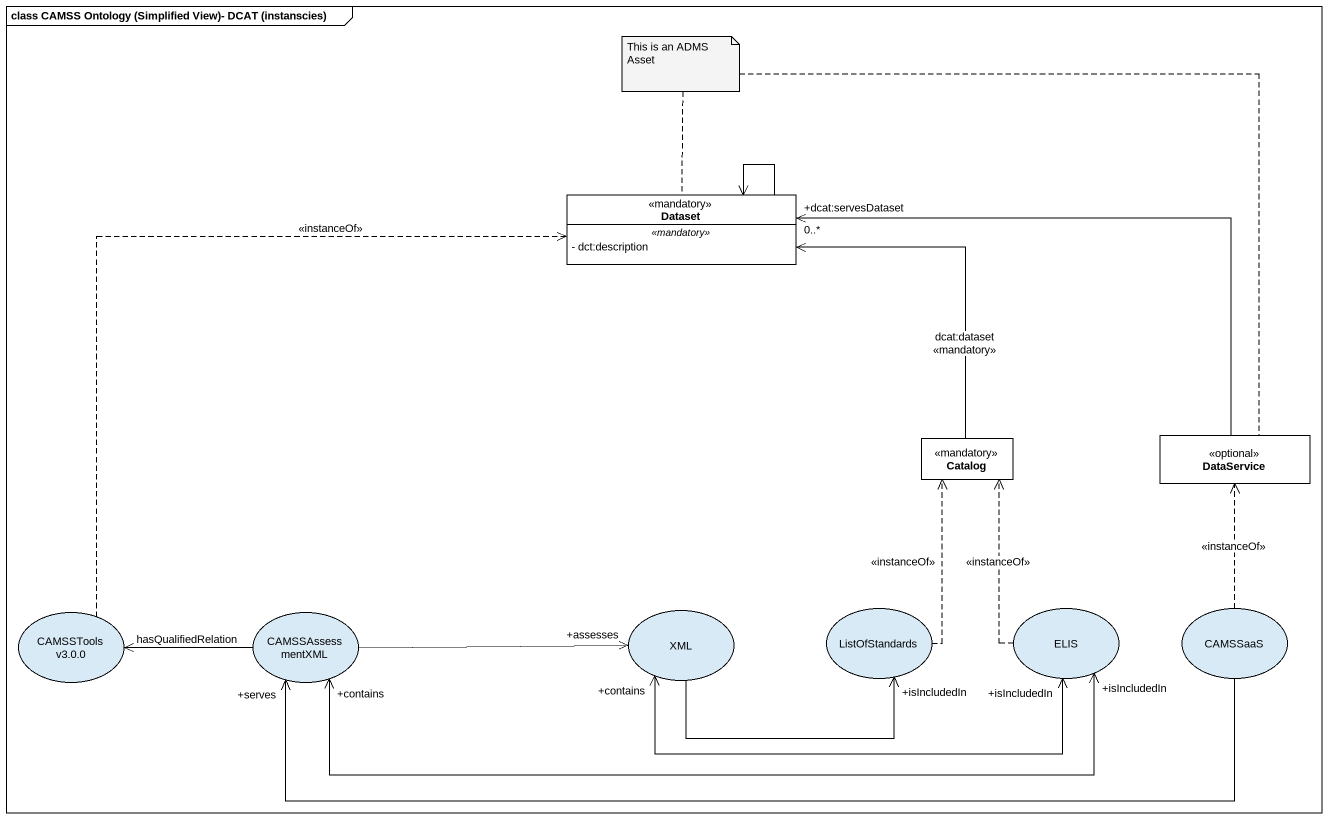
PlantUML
@startuml
mainframe class CAMSS Ontology (Simplified View)- DCAT (instanscies)
allowmixing
hide circle
hide empty members
skinparam classAttributeIconSize 0
class Dataset <<mandatory>> #FFFFFF {
  .. <<mandatory>> ..
  - dct:description
}
class DataService <<optional>> #FFFFFF
class Catalog <<mandatory>> #FFFFFF
usecase "CAMSSTools v3.0.0" as CAMSSTools_v3_0_0
usecase CAMSSAssessmentXML
usecase XML
usecase ListOfStandards
usecase ELIS
usecase CAMSSaaS
Dataset --> Dataset
DataService -left-> "+dcat:servesDataset\n0..*" Dataset
Catalog -up-> Dataset : dcat:dataset\n<<mandatory>>
CAMSSTools_v3_0_0 .up.> Dataset : <<instanceOf>>
CAMSSAssessmentXML -left-> CAMSSTools_v3_0_0 : hasQualifiedRelation
CAMSSAssessmentXML -right-> "+assesses" XML
CAMSSAssessmentXML "+contains" <-right-> "+isIncludedIn" ELIS
XML -right-> "+isIncludedIn" ListOfStandards
XML "+contains" <-right-> "+isIncludedIn" ELIS
ListOfStandards .up.> Catalog : <<instanceOf>>
ELIS .up.> Catalog : <<instanceOf>>
CAMSSaaS .up.> DataService : <<instanceOf>>
CAMSSaaS -left-> "+serves" CAMSSAssessmentXML
note as N1
  This is an ADMS Asset
end note
N1 .. Dataset
N1 .. DataService
@enduml
